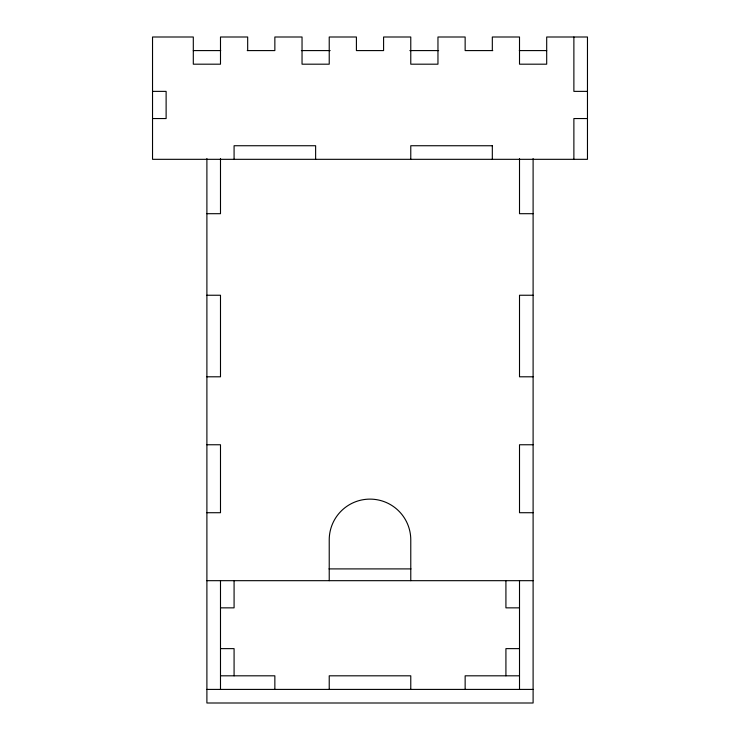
<?xml version="1.0" encoding="UTF-8"?>
<svg xmlns="http://www.w3.org/2000/svg" width="740" height="740" viewBox="0 0 740 740"><rect width="100%" height="100%" fill="white"/><g stroke="black" fill="none" stroke-linecap="round" stroke-linejoin="round"><path stroke-width="1.11" d="M193.306 50.588L220.724 50.588M247.215 50.588L274.854 50.588L274.854 37L302.04 37L302.04 64.186L329.226 64.186L329.226 37L356.412 37L356.412 50.588L383.588 50.588L383.588 37L410.774 37L410.774 64.186L437.96 64.186L437.96 37L465.146 37L465.146 50.588L492.785 50.588M301.346 50.588L330.142 50.588M409.858 50.588L438.654 50.588M519.277 50.588L546.693 50.588M152.532 91.372L166.121 91.372L166.121 118.548L152.532 118.548M587.468 91.372L573.879 91.372L573.879 37M587.468 118.548L573.879 118.548L573.879 159.322M492.322 145.752L410.774 145.734L410.774 159.322M206.895 213.694L220.492 213.694L220.492 158.564M533.105 213.694L519.508 213.694L519.508 158.564M206.895 295.242L220.492 295.242L220.492 376.799L206.895 376.799M533.105 295.242L519.508 295.242L519.508 376.799L533.105 376.799M206.895 444.759L220.492 444.759L220.492 512.718L206.895 512.718M533.105 444.759L519.508 444.759L519.508 512.718L533.105 512.718M329.013 568.903L410.987 568.903M206.895 580.678L533.105 580.678M220.492 607.855L234.081 607.855L234.081 580.678M519.508 607.855L505.92 607.855L505.92 580.678M220.492 648.629L234.081 648.629L234.081 675.814M519.508 648.629L505.92 648.629L505.92 675.814M220.492 675.814L274.854 675.814L274.854 689.412M519.508 675.814L465.146 675.814L465.146 689.412M206.895 689.412L533.105 689.412M533.105 158.564L533.105 703L206.895 703L206.895 158.564M519.508 580.678L519.508 689.412M492.322 50.588L492.322 37L519.508 37L519.508 64.186L546.693 64.186L546.693 37L587.468 37L587.468 159.322L152.532 159.322L152.532 37L193.306 37L193.306 64.186L220.492 64.186L220.492 37L247.678 37L247.678 50.588M492.322 145.734L492.322 159.322M410.774 580.678L410.774 539.895A40.774 40.774 0 0 0 370 499.121A40.774 40.774 0 0 0 329.226 539.895L329.226 580.678M410.774 689.412L410.774 675.814L329.226 675.814L329.226 689.412M315.629 159.322L315.629 145.734L234.081 145.734L234.081 159.322M220.492 580.678L220.492 689.412"/></g></svg>
